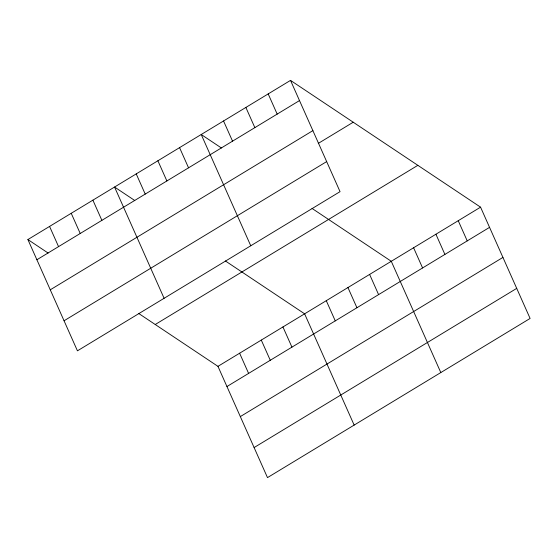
<?xml version="1.0" encoding="UTF-8"?>
<svg xmlns="http://www.w3.org/2000/svg" width="558" height="558" viewBox="0 0 558 558"><rect width="100%" height="100%" fill="white"/><g stroke="black" fill="none" stroke-linecap="round" stroke-linejoin="round"><path stroke-width="0.84" d="M290.509 80.387L340.045 191.652L77.436 350.829L27.9 239.556L290.509 80.387L480.564 207.171L530.1 318.444L267.491 477.613L217.955 366.348L138.719 313.491M36.891 259.749L299.5 100.573M50.269 289.804L312.878 130.628M318.255 143.42L353.228 122.223M64.058 320.773L326.667 161.597M155.236 324.505L417.844 165.335M217.955 366.348L480.564 207.171M226.939 386.534L489.547 227.364M240.324 416.589L502.932 257.419M254.106 447.558L516.715 288.381M221.428 147.989L201.222 134.506L250.758 245.771M312.041 208.434L391.277 261.29L440.813 372.563M134.771 200.51L114.564 187.035L164.101 298.3M225.383 260.963L304.612 313.819L354.149 425.084M27.9 239.556L48.107 253.039M458.237 220.703L467.227 240.889M435.917 234.234L444.907 254.42M413.597 247.766L422.58 267.952M369.605 274.424L378.596 294.61M268.189 93.918L277.173 114.104M347.941 287.558L356.932 307.744M245.869 107.443L254.853 127.636M326.277 300.685L335.267 320.878M223.542 120.974L232.533 141.16M282.948 326.953L291.939 347.139M179.557 147.633L188.548 167.825M261.284 340.08L270.267 360.273M157.893 160.767L166.877 180.952M239.619 353.214L248.603 373.4M136.229 173.901L145.213 194.086M92.893 200.162L101.884 220.354M71.229 213.296L80.219 233.481M49.564 226.429L58.555 246.615"/></g></svg>
